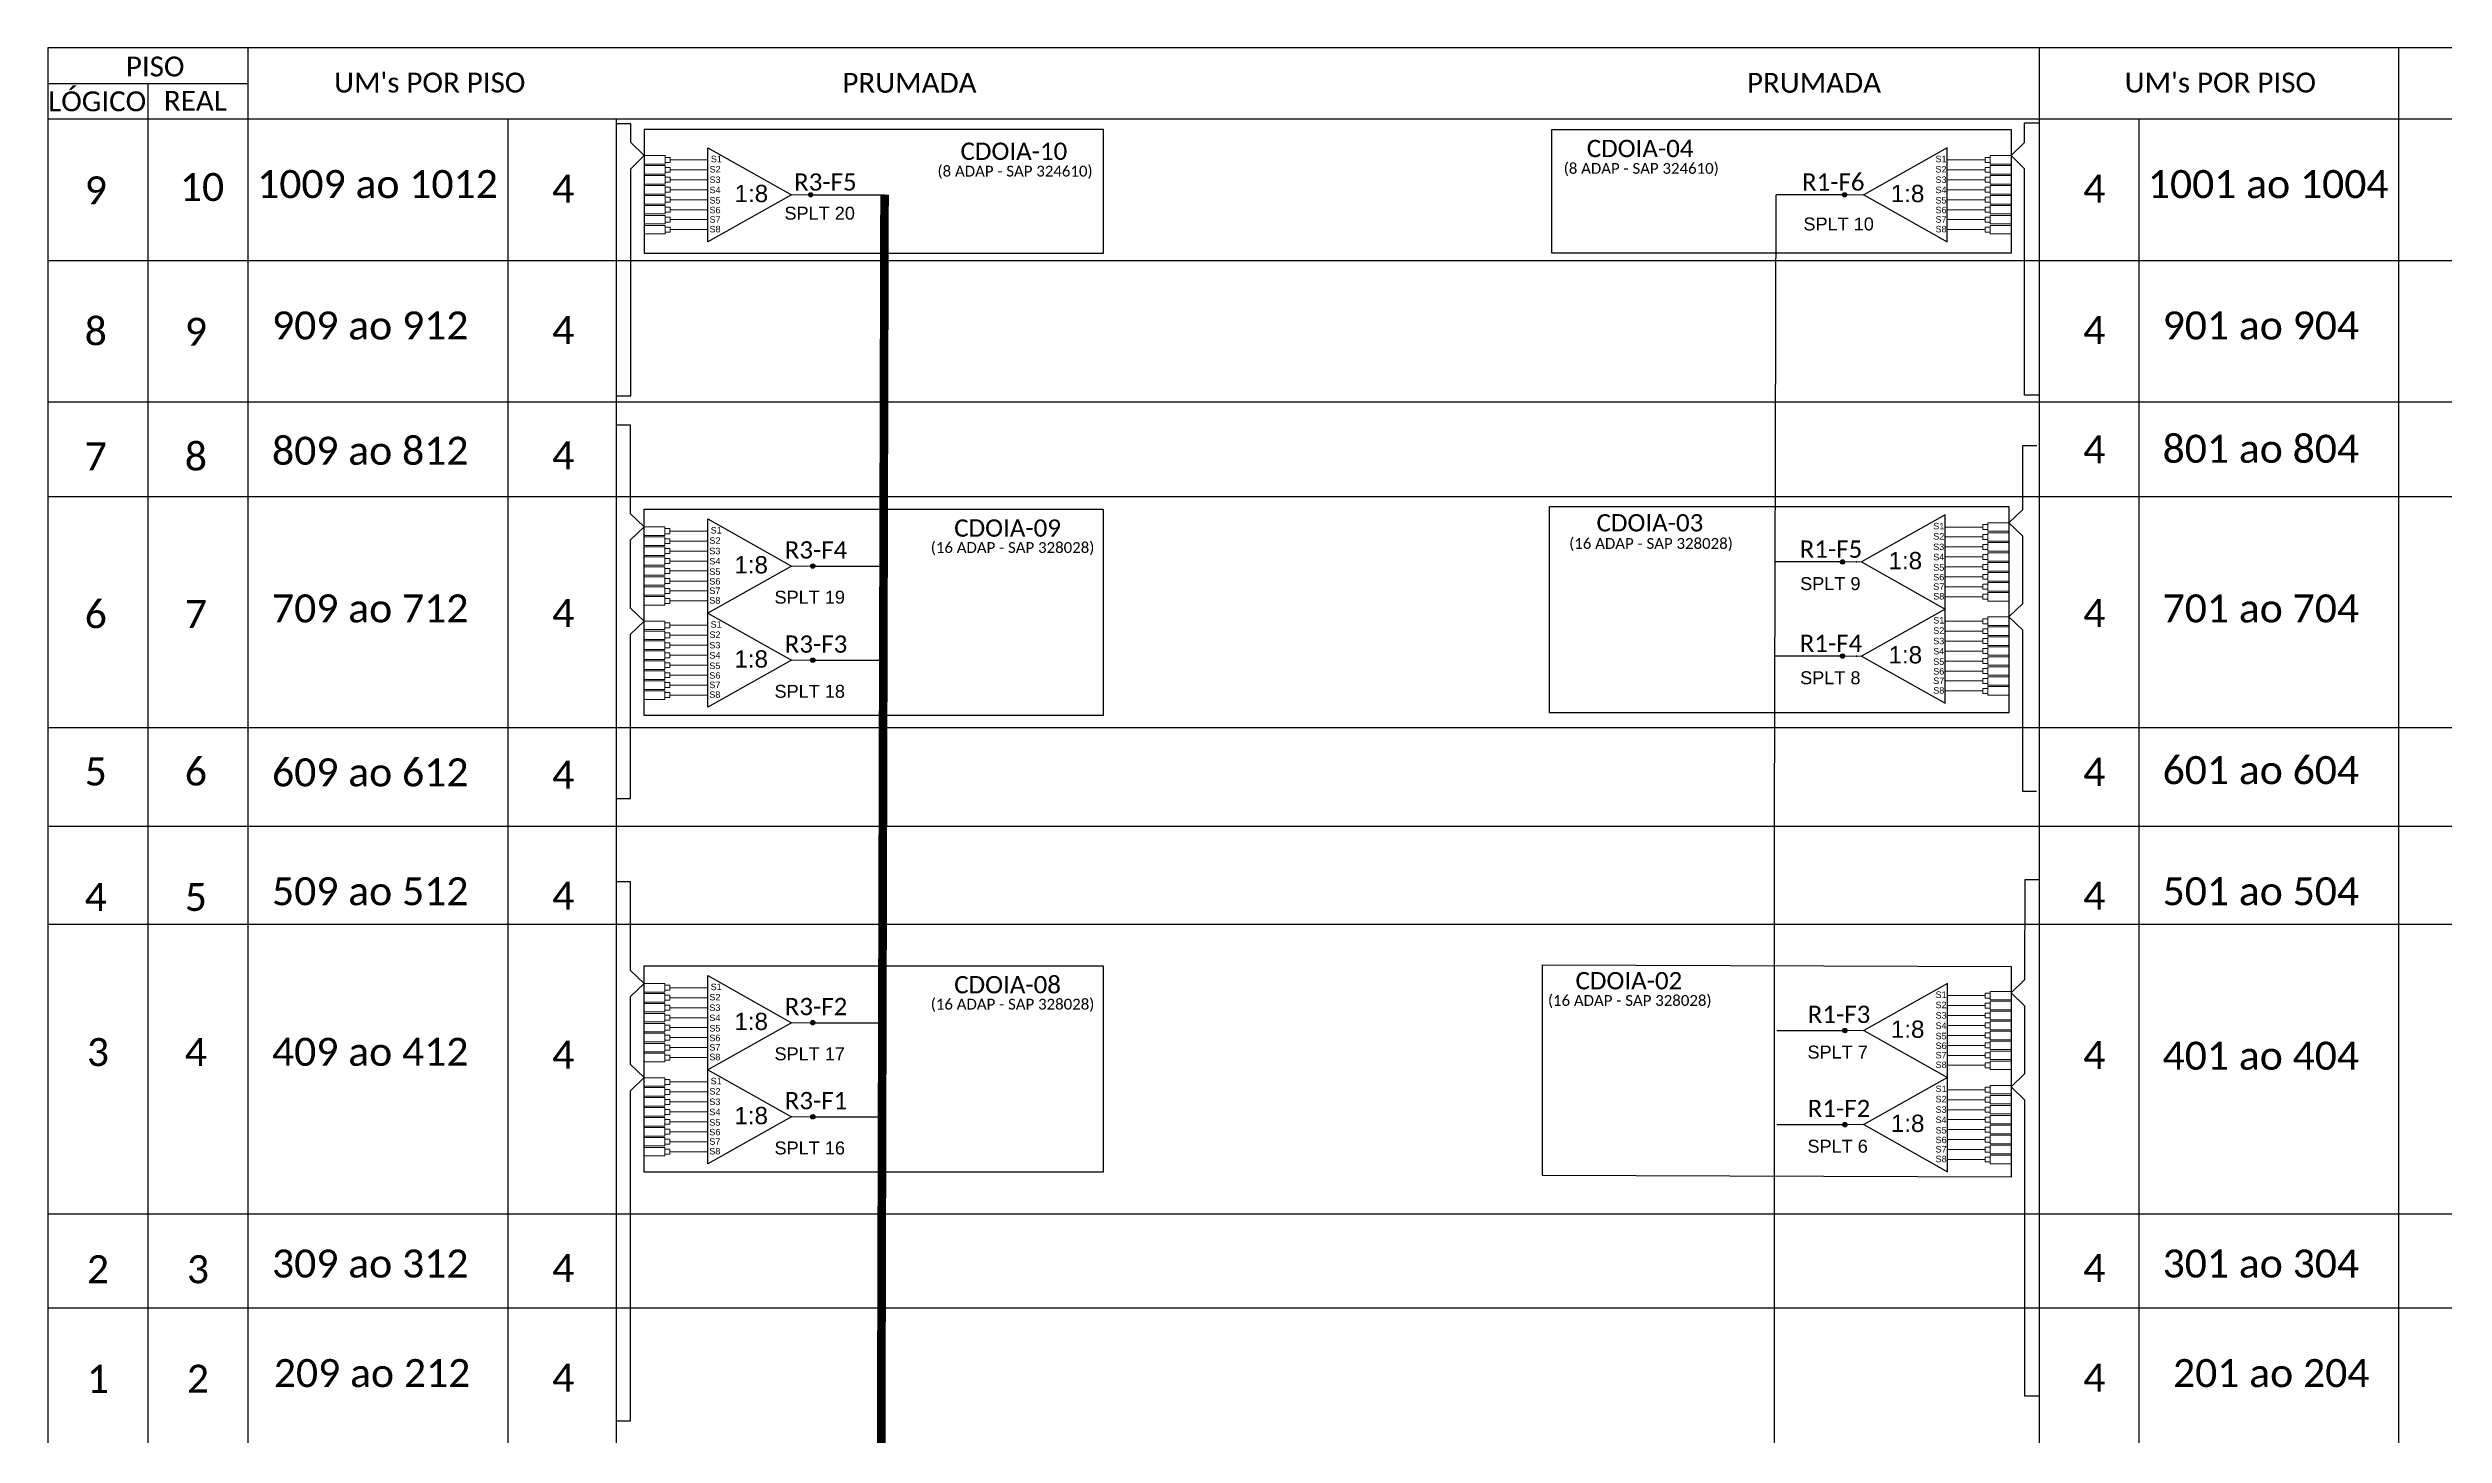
# Model space of a CAD drawing. Header units: metres. Extents: x -1286 to 467, y -500 to 94.
# Drawn here: x -48.9 to 228.3, y -366.3 to -205.7 of the extents above; entities that cross this region are included whole.
import ezdxf
from ezdxf.enums import TextEntityAlignment as Align

# ---------------------------------------------------------------- set-up
doc = ezdxf.new("R2010")
doc.units = ezdxf.units.M
doc.styles.add('ARIAL', font='arial.ttf')
doc.styles.add('WMF-Calibri0', font='calibri.ttf')

# ---------------------------------------------------------------- blocks, each defined once
blk = doc.blocks.new('SPLT_1-8_SC-APC_ESQ')
at = {"color": 1}
blk.add_lwpolyline([(7.37, -2.1), (17.04, -7.55), (7.37, -13), (7.37, -2.1)], dxfattribs=at)
at = {"color": 3, "lineweight": 0}
for points in [[(2.41, -3.02), (0, -3.02)], [(2.41, -4), (0, -4)], [(2.41, -4.17), (0, -4.17)], [(2.41, -5.16), (0, -5.16)], [(2.41, -5.32), (0, -5.32)], [(2.41, -3.02), (2.41, -4)], [(2.41, -4.17), (2.41, -5.16)], [(2.41, -5.32), (2.41, -6.31)], [(2.99, -3.51), (7.37, -3.51)], [(7.37, -4.66), (2.99, -4.66)], [(2.41, -6.31), (0, -6.31)], [(2.41, -6.48), (0, -6.48)], [(2.41, -7.46), (0, -7.46)], [(2.41, -7.63), (0, -7.63)], [(2.41, -6.48), (2.41, -7.46)], [(2.41, -7.63), (2.41, -8.62)], [(7.37, -5.82), (2.99, -5.82)], [(7.37, -6.97), (2.99, -6.97)], [(7.37, -8.12), (2.99, -8.12)], [(2.41, -8.62), (0, -8.62)], [(2.41, -8.78), (0, -8.78)], [(2.41, -9.77), (0, -9.77)], [(2.41, -9.94), (0, -9.94)], [(2.41, -10.92), (0, -10.92)], [(2.41, -8.78), (2.41, -9.77)], [(2.41, -9.94), (2.41, -10.92)], [(7.37, -9.28), (2.99, -9.28)], [(7.37, -10.43), (2.99, -10.43)], [(2.41, -11.09), (0, -11.09)], [(2.41, -12.08), (0, -12.08)], [(2.41, -11.09), (2.41, -12.08)], [(7.37, -11.58), (2.99, -11.58)]]:
    blk.add_lwpolyline(points, dxfattribs=at)
for points in [[(2.99, -3.22), (2.41, -3.22), (2.41, -3.8), (2.99, -3.8)], [(2.99, -4.38), (2.41, -4.38), (2.41, -4.95), (2.99, -4.95)], [(2.99, -5.53), (2.41, -5.53), (2.41, -6.1), (2.99, -6.1)], [(2.99, -6.68), (2.41, -6.68), (2.41, -7.26), (2.99, -7.26)], [(2.99, -7.84), (2.41, -7.84), (2.41, -8.41), (2.99, -8.41)], [(2.99, -8.99), (2.41, -8.99), (2.41, -9.56), (2.99, -9.56)], [(2.99, -10.14), (2.41, -10.14), (2.41, -10.72), (2.99, -10.72)], [(2.99, -11.3), (2.41, -11.3), (2.41, -11.87), (2.99, -11.87)]]:
    blk.add_lwpolyline(points, close=True, dxfattribs=at)
at = {"color": 1, "lineweight": 0}
blk.add_lwpolyline([(17.04, -7.55), (19.26, -7.55)], dxfattribs=at)
at = {"color": 1, "style": 'ARIAL'}
for s, height, p in [('S3', 0.75, (7.55, -6.18)), ('S2', 0.75, (7.56, -4.97)), ('S1', 0.75, (7.7, -3.78)), ('S5', 0.75, (7.55, -8.57)), ('S4', 0.75, (7.55, -7.36)), ('1:8', 2, (10.45, -8.4)), ('S6', 0.75, (7.55, -9.69)), ('S7', 0.75, (7.55, -10.78)), ('S8', 0.75, (7.55, -11.9))]:
    blk.add_text(s, height=height, dxfattribs=at).set_placement(p)
blk = doc.blocks.new('SPLT_1-8_SC-APC')
at = {"color": 1}
blk.add_lwpolyline([(-7.37, -2.1), (-17.04, -7.55), (-7.37, -13), (-7.37, -2.1)], dxfattribs=at)
at = {"color": 3, "lineweight": 0}
for points in [[(-2.99, -3.51), (-7.37, -3.51)], [(-7.37, -4.66), (-2.99, -4.66)], [(-2.41, -3.02), (-2.41, -4)], [(-2.41, -3.02), (0, -3.02)], [(-2.41, -4), (0, -4)], [(-2.41, -4.17), (-2.41, -5.16)], [(-2.41, -4.17), (0, -4.17)], [(-2.41, -5.16), (0, -5.16)], [(-2.41, -5.32), (-2.41, -6.31)], [(-2.41, -5.32), (0, -5.32)], [(-7.37, -5.82), (-2.99, -5.82)], [(-7.37, -6.97), (-2.99, -6.97)], [(-7.37, -8.12), (-2.99, -8.12)], [(-2.41, -6.31), (0, -6.31)], [(-2.41, -6.48), (-2.41, -7.46)], [(-2.41, -6.48), (0, -6.48)], [(-2.41, -7.46), (0, -7.46)], [(-2.41, -7.63), (-2.41, -8.62)], [(-2.41, -7.63), (0, -7.63)], [(-7.37, -9.28), (-2.99, -9.28)], [(-7.37, -10.43), (-2.99, -10.43)], [(-2.41, -8.62), (0, -8.62)], [(-2.41, -8.78), (-2.41, -9.77)], [(-2.41, -8.78), (0, -8.78)], [(-2.41, -9.77), (0, -9.77)], [(-2.41, -9.94), (-2.41, -10.92)], [(-2.41, -9.94), (0, -9.94)], [(-2.41, -10.92), (0, -10.92)], [(-7.37, -11.58), (-2.99, -11.58)], [(-2.41, -11.09), (-2.41, -12.08)], [(-2.41, -11.09), (0, -11.09)], [(-2.41, -12.08), (0, -12.08)]]:
    blk.add_lwpolyline(points, dxfattribs=at)
for points in [[(-2.99, -3.22), (-2.41, -3.22), (-2.41, -3.8), (-2.99, -3.8)], [(-2.99, -4.38), (-2.41, -4.38), (-2.41, -4.95), (-2.99, -4.95)], [(-2.99, -5.53), (-2.41, -5.53), (-2.41, -6.1), (-2.99, -6.1)], [(-2.99, -6.68), (-2.41, -6.68), (-2.41, -7.26), (-2.99, -7.26)], [(-2.99, -7.84), (-2.41, -7.84), (-2.41, -8.41), (-2.99, -8.41)], [(-2.99, -8.99), (-2.41, -8.99), (-2.41, -9.56), (-2.99, -9.56)], [(-2.99, -10.14), (-2.41, -10.14), (-2.41, -10.72), (-2.99, -10.72)], [(-2.99, -11.3), (-2.41, -11.3), (-2.41, -11.87), (-2.99, -11.87)]]:
    blk.add_lwpolyline(points, close=True, dxfattribs=at)
at = {"color": 1, "lineweight": 0}
blk.add_lwpolyline([(-17.04, -7.55), (-19.26, -7.55)], dxfattribs=at)
at = {"color": 1, "style": 'ARIAL'}
for s, height, p in [('S1', 0.75, (-8.74, -3.78)), ('S2', 0.75, (-8.74, -4.97)), ('S3', 0.75, (-8.74, -6.18)), ('1:8', 2, (-13.91, -8.4)), ('S4', 0.75, (-8.74, -7.36)), ('S5', 0.75, (-8.74, -8.57)), ('S6', 0.75, (-8.74, -9.69)), ('S7', 0.75, (-8.74, -10.78)), ('S8', 0.75, (-8.74, -11.9))]:
    blk.add_text(s, height=height, dxfattribs=at).set_placement(p)
blk = doc.blocks.new('SPLITTER_')
blk.add_point((0, 0))
at = {"style": 'ARIAL', "flags": 4}
blk.add_attdef('SPLT', (0, -3.26), '', height=1.5, dxfattribs=at)

msp = doc.modelspace()

# ---------------------------------------------------------------- hatches: boundary and pattern name
h = msp.add_hatch(color=3)
h.dxf.hatch_style = 1
edge = h.paths.add_edge_path()
edge.add_arc((39.33, -222.7), 0.242, 0, 360)
h = msp.add_hatch(color=3)
h.dxf.hatch_style = 1
edge = h.paths.add_edge_path()
edge.add_arc((158.93, -222.7), 0.242, 0, 360)
h = msp.add_hatch(color=3)
h.dxf.hatch_style = 1
edge = h.paths.add_edge_path()
edge.add_arc((39.57, -265.68), 0.256, 0, 360)
h = msp.add_hatch(color=3)
h.dxf.hatch_style = 1
edge = h.paths.add_edge_path()
edge.add_arc((158.7, -265.2), 0.256, 0, 360)
h = msp.add_hatch(color=3)
h.dxf.hatch_style = 1
edge = h.paths.add_edge_path()
edge.add_arc((39.57, -276.57), 0.256, 0, 360)
h = msp.add_hatch(color=3)
h.dxf.hatch_style = 1
edge = h.paths.add_edge_path()
edge.add_arc((158.7, -276.1), 0.256, 0, 360)
h = msp.add_hatch(color=3)
h.dxf.hatch_style = 1
edge = h.paths.add_edge_path()
edge.add_arc((39.57, -318.54), 0.256, 0, 360)
h = msp.add_hatch(color=3)
h.dxf.hatch_style = 1
edge = h.paths.add_edge_path()
edge.add_arc((158.97, -319.44), 0.256, 0, 360)
h = msp.add_hatch(color=3)
h.dxf.hatch_style = 1
edge = h.paths.add_edge_path()
edge.add_arc((39.57, -329.43), 0.256, 0, 360)
h = msp.add_hatch(color=3)
h.dxf.hatch_style = 1
edge = h.paths.add_edge_path()
edge.add_arc((158.97, -330.34), 0.256, 0, 360)

# ---------------------------------------------------------------- linework, layer by layer
for p, q in [((-48.92, -213.92), (-48.92, -473.07)), ((4.32, -473.07), (4.32, -213.92)), ((223.05, -473.07), (223.05, -213.92))]:
    msp.add_line(p, q)
at = {"color": 40}
msp.add_line((39.33, -222.7), (47.87, -222.7), dxfattribs=at)
at = {"color": 5}
msp.add_line((158.93, -222.7), (151.02, -222.7), dxfattribs=at)
at = {"color": 0}
for points in [[(373.02, -205.7), (-48.92, -205.7)], [(-48.92, -209.81), (-25.77, -209.81)], [(-48.92, -213.92), (223.05, -213.92)]]:
    msp.add_lwpolyline(points, dxfattribs=at)
for points in [[(-48.92, -205.7), (-48.92, -213.92)], [(-25.77, -213.92), (-25.77, -205.7)], [(181.45, -205.7), (181.45, -213.92)], [(223.05, -213.92), (223.05, -205.7)], [(-37.34, -209.81), (-37.34, -213.92)], [(-48.92, -213.92), (373.02, -213.92)], [(-37.34, -213.92), (-37.34, -473.07)], [(-25.77, -473.07), (-25.77, -213.92)], [(16.85, -473.07), (16.85, -213.92)], [(181.45, -213.92), (181.45, -473.07)], [(193.03, -473.07), (193.03, -213.92)], [(-48.92, -230.29), (373.02, -230.29)], [(-48.92, -246.66), (373.02, -246.66)], [(-48.92, -257.64), (373.02, -257.64)], [(-48.92, -284.35), (373.02, -284.35)], [(-48.92, -295.78), (373.02, -295.78)], [(-48.92, -307.14), (373.02, -307.14)], [(-48.92, -340.65), (373.02, -340.65)], [(-48.92, -351.56), (373.02, -351.56)]]:
    msp.add_lwpolyline(points)
at = {"color": 3}
for points in [[(16.85, -245.97), (18.5, -245.97), (18.5, -219.68), (20.07, -218.17), (18.5, -216.66), (18.5, -214.5), (16.85, -214.5)], [(181.41, -245.89), (179.76, -245.89), (179.76, -219.68), (178.19, -218.17), (179.76, -216.66), (179.76, -214.39), (181.41, -214.39)], [(16.82, -292.59), (18.47, -292.6), (18.48, -273.55), (20.05, -272.04), (18.48, -270.54), (18.48, -262.65), (20.05, -261.15), (18.48, -259.64), (18.48, -249.36), (16.83, -249.36)], [(181.16, -251.75), (179.51, -251.75), (179.5, -259.16), (177.93, -260.67), (179.5, -262.18), (179.5, -270.06), (177.93, -271.57), (179.5, -273.08), (179.5, -291.73), (181.15, -291.73)], [(181.42, -301.99), (179.77, -301.99), (179.76, -313.56), (178.2, -315.07), (179.76, -316.58), (179.76, -324.46), (178.2, -325.97), (179.76, -327.48), (179.76, -361.75), (181.41, -361.75)], [(16.82, -364.62), (18.47, -364.62), (18.48, -326.41), (20.05, -324.9), (18.48, -323.39), (18.48, -315.51), (20.05, -314.01), (18.48, -312.5), (18.48, -302.22), (16.83, -302.22)]]:
    msp.add_lwpolyline(points, dxfattribs=at)
at = {"color": 1}
for points in [[(73.2, -215.15), (20.07, -215.15), (20.07, -229.47), (73.2, -229.47)], [(125.06, -215.15), (178.19, -215.15), (178.19, -229.47), (125.06, -229.47)], [(20.05, -259.09), (73.18, -259.09), (73.18, -282.98), (20.05, -282.98)], [(124.8, -258.77), (177.93, -258.77), (177.93, -282.67), (124.8, -282.67)], [(20.05, -311.95), (73.18, -311.95), (73.18, -335.84), (20.05, -335.84)], [(123.99, -311.84), (178.2, -312.02), (178.2, -336.42), (123.99, -336.24)]]:
    msp.add_lwpolyline(points, close=True, dxfattribs=at)
at = {"color": 40, "const_width": 1}
msp.add_lwpolyline([(132.07, -418.59), (132.07, -408.81), (125.42, -408.81, 0.315986), (115.35, -408.81), (113.33, -408.81, 0.348662), (101.43, -408.81), (47.37, -408.81), (47.87, -222.7)], format="xyb", dxfattribs=at)
at = {"color": 5}
for points in [[(108.99, -418.59), (108.94, -399.2), (150.78, -399.2), (150.83, -345.48), (150.83, -295.78), (151.02, -222.7)], [(158.67, -265.2), (150.83, -265.2)], [(158.67, -276.1), (150.83, -276.1)], [(151.09, -319.44), (158.94, -319.44)], [(151.09, -330.34), (158.94, -330.34)]]:
    msp.add_lwpolyline(points, dxfattribs=at)
at = {"color": 40, "linetype": 'Continuous', "ltscale": 4}
for points in [[(39.57, -265.68), (47.41, -265.68)], [(39.57, -276.57), (47.41, -276.57)], [(39.57, -318.54), (47.41, -318.54)], [(39.57, -329.43), (47.41, -329.43)]]:
    msp.add_lwpolyline(points, dxfattribs=at)
at = {"color": 3}
for centre, radius in [((39.33, -222.7), 0.242), ((158.93, -222.7), 0.242), ((39.57, -265.68), 0.256), ((158.7, -265.2), 0.256), ((39.57, -276.57), 0.256), ((158.7, -276.1), 0.256), ((39.57, -318.54), 0.256), ((158.97, -319.44), 0.256), ((39.57, -329.43), 0.256), ((158.97, -330.34), 0.256)]:
    msp.add_circle(centre, radius, dxfattribs=at)
for p in [(37.87, -221.48), (161.16, -222.7), (160.32, -265.2), (160.32, -276.1)]:
    msp.add_point(p)

# ---------------------------------------------------------------- block references
for p in [(20.07, -215.15), (20.05, -258.13), (20.05, -269.03), (20.05, -310.99), (20.05, -321.89)]:
    msp.add_blockref('SPLT_1-8_SC-APC_ESQ', p)
for p in [(178.19, -215.15), (177.93, -257.65), (177.93, -268.55), (178.2, -311.89), (178.2, -322.79)]:
    msp.add_blockref('SPLT_1-8_SC-APC', p, dxfattribs=at)
ref = msp.add_blockref('SPLITTER_', (161.17, -319.43), dxfattribs=dict(xscale=-1))
ref.add_attrib('SPLT', 'SPLT 7', (154.64, -322.69), dxfattribs={"height": 1.5, "style": 'ARIAL'})
ref = msp.add_blockref('SPLITTER_', (161.17, -330.33), dxfattribs=dict(xscale=-1))
ref.add_attrib('SPLT', 'SPLT 6', (154.64, -333.59), dxfattribs={"height": 1.5, "style": 'ARIAL'})

# ---------------------------------------------------------------- texts
at = {"color": 0, "style": 'WMF-Calibri0'}
for s, p in [('     PISO', (-43.95, -209)), ('  LÓGICO', (-50.5, -213.03)), ('    REAL', (-38.74, -212.97)), ("UM's POR PISO", (-15.81, -210.86)), ('PRUMADA', (43, -210.89)), ('PRUMADA', (147.64, -210.89)), ("UM's POR PISO", (191.34, -210.86))]:
    msp.add_text(s, height=2.3, dxfattribs=at).set_placement(p)
at = {"color": 1, "style": 'WMF-Calibri0'}
for s, p in [('CDOIA-10', (56.66, -218.66)), ('CDOIA-04', (129.11, -218.34)), ('CDOIA-09', (55.93, -262.28)), ('CDOIA-03', (130.24, -261.67)), ('CDOIA-08', (55.93, -315.14)), ('CDOIA-02', (127.81, -314.68))]:
    msp.add_text(s, height=2, dxfattribs=at).set_placement(p)
for s, p in [('(8 ADAP - SAP 324610)', (135.41, -220.27)), ('(8 ADAP - SAP 324610)', (62.97, -220.59)), ('(16 ADAP - SAP 328028)', (62.68, -264.16)), ('(16 ADAP - SAP 328028)', (136.54, -263.69)), ('(16 ADAP - SAP 328028)', (62.68, -317.02)), ('(16 ADAP - SAP 328028)', (134.08, -316.59))]:
    msp.add_text(s, height=1.25, dxfattribs=at).set_placement(p, align=Align.CENTER)
at = {"color": 7, "style": 'WMF-Calibri0'}
msp.add_text('10', height=3.24, dxfattribs=at).set_placement((-31.09, -221.8), align=Align.MIDDLE_CENTER)
at = {"color": 7}
for s, height, style, p in [('1009 ao 1012', 3.24, 'WMF-Calibri0', (-24.71, -223.08)), ('1001 ao 1004', 3.24, 'WMF-Calibri0', (194.02, -223.08)), ('909 ao 912', 3.24, 'WMF-Calibri0', (-22.99, -239.45)), ('901 ao 904', 3.24, 'WMF-Calibri0', (195.73, -239.45)), ('809 ao 812', 3.24, 'WMF-Calibri0', (-22.99, -253.95)), ('801 ao 804', 3.24, 'WMF-Calibri0', (195.73, -253.72)), ('SPLT 9', 1.5, 'ARIAL', (153.79, -268.46)), ('709 ao 712', 3.24, 'WMF-Calibri0', (-22.99, -272.2)), ('701 ao 704', 3.24, 'WMF-Calibri0', (195.73, -272.2)), ('SPLT 8', 1.5, 'ARIAL', (153.79, -279.36)), ('609 ao 612', 3.24, 'WMF-Calibri0', (-22.99, -291.18)), ('601 ao 604', 3.24, 'WMF-Calibri0', (195.73, -290.92)), ('509 ao 512', 3.24, 'WMF-Calibri0', (-22.99, -304.94)), ('501 ao 504', 3.24, 'WMF-Calibri0', (195.73, -304.94)), ('409 ao 412', 3.24, 'WMF-Calibri0', (-22.99, -323.53)), ('401 ao 404', 3.24, 'WMF-Calibri0', (195.73, -323.98)), ('309 ao 312', 3.24, 'WMF-Calibri0', (-22.99, -348.04)), ('301 ao 304', 3.24, 'WMF-Calibri0', (195.73, -348.04)), ('209 ao 212', 3.24, 'WMF-Calibri0', (-22.78, -360.72)), ('201 ao 204', 3.24, 'WMF-Calibri0', (196.93, -360.72))]:
    msp.add_text(s, height=height, dxfattribs=dict(at, style=style)).set_placement(p)
at = {"color": 40, "style": 'WMF-Calibri0'}
for s, p in [('R3-F5', (37.4, -222.22)), ('R3-F4', (36.32, -264.81)), ('R3-F3', (36.32, -275.71)), ('R3-F2', (36.32, -317.67)), ('R3-F1', (36.32, -328.56))]:
    msp.add_text(s, height=2, dxfattribs=at).set_placement(p)
at = {"color": 5, "style": 'WMF-Calibri0'}
for s, p in [('R1-F6', (154, -222.22)), ('R1-F5', (153.74, -264.72)), ('R1-F4', (153.74, -275.62)), ('R1-F3', (154.67, -318.57)), ('R1-F2', (154.67, -329.47))]:
    msp.add_text(s, height=2, dxfattribs=at).set_placement(p)
at = {"color": 3, "style": 'ARIAL', "text_generation_flag": 6}
msp.add_text('SPLT 20', height=1.5, rotation=180, dxfattribs=at).set_placement((36.29, -225.58))
at = {"color": 7, "style": 'ARIAL', "text_generation_flag": 6}
msp.add_text('SPLT 10', height=1.5, rotation=180, dxfattribs=at).set_placement((154.17, -226.83))
at = {"color": 3, "style": 'ARIAL'}
for s, p in [('SPLT 19', (35.14, -270.03)), ('SPLT 18', (35.14, -280.93)), ('SPLT 17', (35.14, -322.89)), ('SPLT 16', (35.14, -333.79))]:
    msp.add_text(s, height=1.5, dxfattribs=at).set_placement(p)
at = {"color": 7, "style": 'WMF-Calibri0', "flags": 4}
for tag, p in [('9', (-43.38, -222.19)), ('4', (10.7, -221.99)), ('4', (187.83, -221.99)), ('8', (-43.38, -238.49)), ('9', (-31.8, -238.56)), ('4', (10.7, -238.36)), ('4', (187.83, -238.36)), ('7', (-43.38, -252.99)), ('8', (-31.8, -252.99)), ('4', (10.7, -252.86)), ('4', (187.83, -252.17)), ('6', (-43.38, -271.24)), ('7', (-31.8, -271.24)), ('4', (10.7, -271.11)), ('4', (187.83, -271.11)), ('5', (-43.38, -289.46)), ('6', (-31.8, -289.46)), ('4', (10.7, -289.84)), ('4', (187.83, -289.5)), ('4', (-43.38, -303.98)), ('5', (-31.8, -303.98)), ('4', (10.7, -303.85)), ('4', (187.83, -303.85)), ('3', (-43.13, -321.94)), ('4', (-31.8, -321.94)), ('4', (10.7, -322.25)), ('4', (187.83, -322.27)), ('2', (-43.13, -347.08)), ('3', (-31.56, -347.08)), ('4', (10.7, -346.95)), ('4', (187.83, -346.95)), ('1', (-43.13, -359.77)), ('2', (-31.56, -359.75)), ('4', (10.7, -359.64)), ('4', (187.83, -359.64))]:
    msp.add_attdef(tag, text='XX', height=3.24, dxfattribs=at).set_placement(p, align=Align.MIDDLE_CENTER)

doc.saveas('drawing.dxf')
